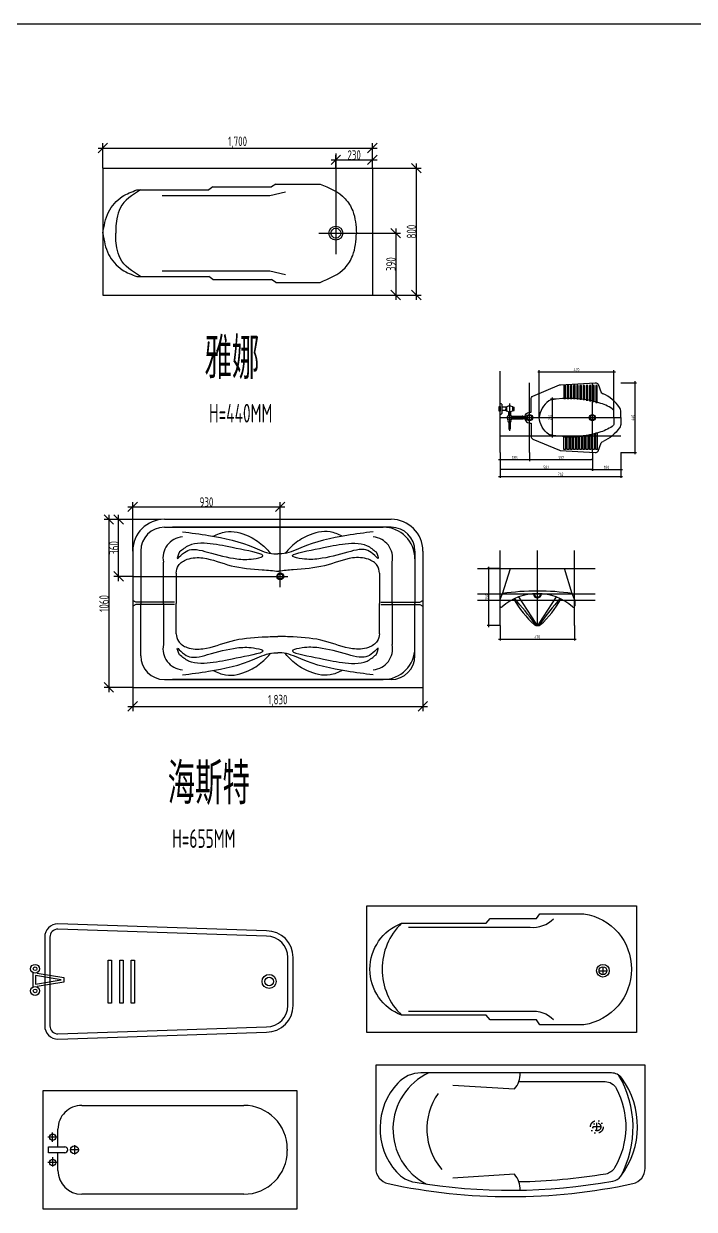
# Model space of a CAD drawing. Extents: x -42728 to 99010, y -18674 to 47645.
# Drawn here: x 41426 to 45656, y 38834 to 46309 of the extents above; entities that cross this region are included whole.
import ezdxf

# ---------------------------------------------------------------- set-up
doc = ezdxf.new("R2010")
doc.units = 0
doc.header["$LTSCALE"] = 100
doc.header["$MEASUREMENT"] = 0
doc.linetypes.add('CENTER', pattern=[50.8, 31.75, -6.35, 6.35, -6.35])
doc.linetypes.add('DIVIDE', pattern=[1.25, 0.5, -0.25, 0, -0.25, 0, -0.25])
doc.layers.get('0').update_dxf_attribs({"linetype": 'CONTINUOUS'})
doc.layers.get('DEFPOINTS').update_dxf_attribs({"linetype": 'CONTINUOUS'})
for name, color, linetype in [('1', 1, 'CONTINUOUS'), ('3', 4, 'CONTINUOUS'), ('BATHTUB', 3, 'CONTINUOUS'), ('DOOR', 3, 'CONTINUOUS'), ('HATCH', 9, 'CONTINUOUS'), ('LAYER5', 8, 'CONTINUOUS'), ('SAN', 1, 'CONTINUOUS')]:
    doc.layers.add(name, color=color, linetype=linetype)
doc.styles.add('HZDF', font='archs.shx', dxfattribs={"width": 0.8, "bigfont": 'hzdf.shx'})
doc.styles.get("Standard").update_dxf_attribs({"font": 'ISOCP'})
doc.dimstyles.new('DS5', dxfattribs={"dimscale": 5, "dimtxt": 4, "dimasz": 1, "dimexe": 2, "dimexo": 0, "dimgap": 0.5, "dimtad": 1, "dimdec": 0, "dimzin": 0, "dimdsep": 46, "dimtxsty": 'HZDF', "dimblk1": 'DOT', "dimblk2": 'DOT', "dimsah": 1, "dimcen": -1, "dimdle": 2, "dimclrd": 3, "dimclre": 3, "dimclrt": 2, "dimadec": 0, "dimazin": 0, "dimtfac": 0.25, "dimtdec": 0, "dimtix": 1, "dimtmove": 2, "dimatfit": 3, "dimldrblk": 'DOT', "dimfxl": 1, "dimtolj": 1, "dimtzin": 0, "dimarcsym": 0})
doc.dimstyles.get("Standard").update_dxf_attribs({"dimtxt": 2.5, "dimasz": 2.5, "dimexe": 1.25, "dimexo": 0.625, "dimtad": 1, "dimdec": 4, "dimdsep": 46, "dimlunit": 6, "dimtxsty": 'Standard', "dimcen": 2.5, "dimadec": 0, "dimazin": 0, "dimtfac": 1, "dimtdec": 4, "dimtmove": 0, "dimatfit": 3, "dimfxl": 1, "dimtolj": 1, "dimtzin": 0, "dimarcsym": 0})

# ---------------------------------------------------------------- blocks, each defined once
blk = doc.blocks.new('A$C64412732')
at = {"layer": 'SAN', "color": 5}
for p, q in [((514.8, 1656.1), (211.6, 1656.1)), ((514.8, 1623.1), (211.6, 1623.1)), ((44, 1488.4), (0, 172.6)), ((77, 1488.4), (33, 172.6)), ((693.4, 172.6), (649.4, 1488.4)), ((726.4, 172.6), (682.4, 1488.4)), ((83.8, 121.8), (642.6, 121.8)), ((83.8, 88.8), (642.6, 88.8))]:
    blk.add_line(p, q, dxfattribs=at)
for points in [[(499.3, 654.7), (499.3, 633.5), (229.9, 633.5), (229.9, 654.7)], [(499.3, 584.6), (499.3, 563.4), (229.9, 563.4), (229.9, 584.6)], [(499.3, 510.3), (499.3, 489.1), (229.9, 489.1), (229.9, 510.3)], [(325.9, 30.5), (380, 30.5), (353, 193)]]:
    blk.add_lwpolyline(points, close=True, dxfattribs=at)
for points in [[(311, 41.9), (339, 209.6), (366.9, 209.6), (394.9, 41.9)], [(311, 14), (394.9, 14)]]:
    blk.add_lwpolyline(points, dxfattribs=at)
for centre, radius in [((363.2, 1504.5), 44.4), ((363.2, 1504.5), 27.9), ((283.1, 27.9), 27.9), ((283.1, 27.9), 11.4), ((422.8, 27.9), 27.9), ((422.8, 27.9), 11.4)]:
    blk.add_circle(centre, radius, dxfattribs=at)
for centre, radius, start, end in [((211.6, 1488.4), 167.6, 90, 180), ((514.8, 1488.4), 167.6, 360, 90), ((211.6, 1488.4), 134.6, 90, 180), ((514.8, 1488.4), 134.6, 360, 90), ((83.8, 172.6), 83.8, 180, 270), ((83.8, 172.6), 50.8, 180, 270), ((642.6, 172.6), 83.8, 270, 360), ((642.6, 172.6), 50.8, 270, 360)]:
    blk.add_arc(centre, radius, start, end, dxfattribs=at)
blk = doc.blocks.new('WC009')
at = {"linetype": 'ByBlock'}
for p, q in [((-305, -415), (-305, -365)), ((-280, -390), (-330, -390))]:
    blk.add_line(p, q, dxfattribs=at)
at = {"color": 2, "linetype": 'ByBlock'}
blk.add_lwpolyline([(-1700, 0), (-1700, -650.2, 0.353366), (-1621.1, -747.9, 0.106456), (-78.9, -747.9, 0.353366), (0, -650.2), (0, 0)], format="xyb", close=True, dxfattribs=at)
at = {"color": 3, "linetype": 'ByBlock'}
blk.add_lwpolyline([(-154.6, -701.7, 0.332317), (-148.3, -82.8, 0.239241), (-212.9, -50), (-1414.4, -50, 0.208415), (-1560.9, -113.8, 0.384809), (-1568.9, -674.4, 0.172537), (-1451.8, -739.7, 0.08677), (-204, -731.9, 0.187047), (-154.6, -701.7, 0.262165), (-165.7, -65.4)], format="xyb", dxfattribs=at)
at = {"color": 9, "linetype": 'ByBlock'}
for points in [[(-1364.9, -50, 0.62338), (-1380.2, -751, 0.62338)], [(-1213, -127.4), (-824.5, -151.2, 0.18711), (-788.8, -50.8)], [(-797.3, -104.3), (-253.2, -104.3, -0.278346), (-182.4, -147, -0.258924), (-193.3, -648.8, -0.222219), (-249.1, -687.3, -0.038223), (-796.8, -737.4)], [(-1306, -179, 0.343441), (-1283.6, -658.3, 0.343441)], [(-788.8, -789.5, 0.18711), (-824.5, -689.1), (-1213, -712.9)]]:
    blk.add_lwpolyline(points, format="xyb", dxfattribs=at)
at = {"layer": 'HATCH', "linetype": 'DIVIDE'}
for radius in [40, 25]:
    blk.add_circle((-305, -390), radius, dxfattribs=at)
blk = doc.blocks.new('WC001')
at = {"layer": '3'}
for p, q in [((-89.5, 79.9), (-29.5, 79.9)), ((-59.5, 45.4), (-59.5, 105.4)), ((-1540.2, -5), (-1540.2, 5)), ((-227.6, 0), (-167.6, 0)), ((-197.6, -30), (-197.6, 30)), ((-136.6, 18.9), (-33.2, 18.9)), ((-33.2, 18.9), (-33.2, -18.9)), ((-33.2, -18.9), (-136.6, -18.9)), ((-59.5, -49.9), (-59.5, -109.9)), ((-89.5, -79.9), (-29.5, -79.9))]:
    blk.add_line(p, q, dxfattribs=at)
blk.add_lwpolyline([(-1600, -375), (-1600, 375), (0, 375), (0, -375)], close=True, dxfattribs=at)
for centre, radius in [((-59.5, 79.9), 19.8), ((-197.6, 0), 25), ((-59.5, -79.9), 19.8)]:
    blk.add_circle(centre, radius, dxfattribs=at)
blk.add_arc((-136.6, 0), 18.9, 90, 270, dxfattribs=at)
at = {"layer": 'BATHTUB'}
for p, q in [((-1265.2, 280), (-243.6, 280)), ((-93.6, 130), (-93.6, 18.9)), ((-93.6, -18.9), (-93.6, -130)), ((-243.6, -280), (-1265.2, -280))]:
    blk.add_line(p, q, dxfattribs=at)
for centre, radius, start, end in [((-1265.2, 5), 275, 90, 180), ((-243.6, 130), 150, 0, 90), ((-1265.2, -5), 275, 180, 270), ((-243.6, -130), 150, 270, 0)]:
    blk.add_arc(centre, radius, start, end, dxfattribs=at)
blk = doc.blocks.new('WC008')
for p, q in [((-235.8, 390), (-185.8, 390)), ((-210.8, 415), (-210.8, 365))]:
    blk.add_line(p, q)
at = {"color": 2}
blk.add_lwpolyline([(-1700, 0), (-1700, 800), (0, 800), (0, 0)], close=True, dxfattribs=at)
at = {"color": 3}
blk.add_lwpolyline([(-1480.8, 690), (-947.3, 690), (-921.9, 720), (-629.2, 720), (-608.9, 750), (-330.8, 750, -0.857143), (-330.8, 50), (-608.9, 50), (-629.2, 80), (-921.9, 80), (-947.3, 110), (-1480.8, 110, -0.689655), (-1480.8, 690, 0.425535), (-1480.8, 110)], format="xyb", dxfattribs=at)
at = {"color": 9, "linetype": 'ByBlock'}
for points in [[(-1437.3, 664.9), (-670.7, 664.9, 0.22722), (-523, 717.9)], [(-1437.3, 135.1), (-670.7, 135.1, -0.22722), (-523, 82.1)]]:
    blk.add_lwpolyline(points, format="xyb", dxfattribs=at)
at = {"layer": 'HATCH'}
for radius in [40, 25]:
    blk.add_circle((-210.8, 390), radius, dxfattribs=at)
blk = doc.blocks.new('_OBLIQUE')
at = {"color": 0, "linetype": 'ByBlock'}
blk.add_line((-0.5, -0.5), (0.5, 0.5), dxfattribs=at)
blk = doc.blocks.new('*D405')
at = {"color": 3, "linetype": 'ByBlock', "transparency": 16777216}
for p, q in [((-27381.9, 14079.2), (-27414.8, 14079.2)), ((-27404.8, 14089.2), (-27404.8, 13837.3)), ((-27381.9, 13847.3), (-27414.8, 13847.3))]:
    blk.add_line(p, q, dxfattribs=at)
at = {"layer": 'DEFPOINTS', "color": 0, "linetype": 'ByBlock', "transparency": 16777216}
for p in [(-27381.9, 14079.2), (-27404.8, 13847.3), (-27381.9, 13847.3)]:
    blk.add_point(p, dxfattribs=at)
at = {"color": 3, "linetype": 'ByBlock', "transparency": 16777216, "xscale": 5, "yscale": 5, "zscale": 5}
for p, rotation in [((-27404.8, 14079.2), 90), ((-27404.8, 13847.3), 270)]:
    blk.add_blockref('_OBLIQUE', p, dxfattribs=dict(at, rotation=rotation))
at = {"color": 2, "linetype": 'ByBlock', "transparency": 16777216, "insert": (-27417.7, 13963.3), "char_height": 20, "attachment_point": 5, "rotation": 90, "style": 'HZDF'}
blk.add_mtext('\\A1;232', dxfattribs=at)
blk = doc.blocks.new('_DOT')
at = {"color": 0, "linetype": 'ByBlock'}
blk.add_line((-0.5, 0), (-1, 0), dxfattribs=at)
at = {"color": 0, "linetype": 'ByBlock', "const_width": 0.5}
blk.add_lwpolyline([(-0.25, 0, 1), (0.25, 0, 1)], format="xyb", close=True, dxfattribs=at)
blk = doc.blocks.new('*D403')
at = {"color": 3, "linetype": 'ByBlock', "transparency": 16777216}
for p, q in [((-26970.4, 14182.3), (-26872.3, 14182.3)), ((-26882.3, 14192.3), (-26882.3, 13732.3)), ((-26970.4, 13742.3), (-26872.3, 13742.3))]:
    blk.add_line(p, q, dxfattribs=at)
at = {"layer": 'DEFPOINTS', "color": 0, "linetype": 'ByBlock', "transparency": 16777216}
for p in [(-26970.4, 14182.3), (-26970.4, 13742.3), (-26882.3, 13742.3)]:
    blk.add_point(p, dxfattribs=at)
at = {"color": 3, "linetype": 'ByBlock', "transparency": 16777216, "xscale": 5, "yscale": 5, "zscale": 5}
for p, rotation in [((-26882.3, 14182.3), 90), ((-26882.3, 13742.3), 270)]:
    blk.add_blockref('_OBLIQUE', p, dxfattribs=dict(at, rotation=rotation))
at = {"color": 2, "linetype": 'ByBlock', "transparency": 16777216, "insert": (-26895.6, 13962.3), "char_height": 20, "attachment_point": 5, "rotation": 90, "style": 'HZDF'}
blk.add_mtext('\\A1;440', dxfattribs=at)
blk = doc.blocks.new('*D408')
at = {"color": 3, "linetype": 'ByBlock', "transparency": 16777216}
for p, q in [((-30687.7, 13010.6), (-30770.3, 13010.6)), ((-30760.3, 13020.6), (-30760.3, 12640.6)), ((-30687.7, 12650.6), (-30770.3, 12650.6))]:
    blk.add_line(p, q, dxfattribs=at)
at = {"layer": 'DEFPOINTS', "color": 0, "linetype": 'ByBlock', "transparency": 16777216}
for p in [(-30687.7, 13010.6), (-30760.3, 12650.6), (-30687.7, 12650.6)]:
    blk.add_point(p, dxfattribs=at)
at = {"color": 3, "linetype": 'ByBlock', "transparency": 16777216, "xscale": 5, "yscale": 5, "zscale": 5}
for p, rotation in [((-30760.3, 13010.6), 90), ((-30760.3, 12650.6), 270)]:
    blk.add_blockref('_OBLIQUE', p, dxfattribs=dict(at, rotation=rotation))
at = {"color": 2, "linetype": 'ByBlock', "transparency": 16777216, "insert": (-30772.8, 12830.6), "char_height": 20, "attachment_point": 5, "rotation": 90, "style": 'HZDF'}
blk.add_mtext('\\A1;360', dxfattribs=at)
blk = doc.blocks.new('*D407')
at = {"color": 3, "linetype": 'ByBlock', "transparency": 16777216}
for p, q in [((-30687.7, 12650.6), (-30687.7, 12556.5)), ((-30217.7, 12650.6), (-30217.7, 12556.5)), ((-30697.7, 12566.5), (-30207.7, 12566.5))]:
    blk.add_line(p, q, dxfattribs=at)
at = {"layer": 'DEFPOINTS', "color": 0, "linetype": 'ByBlock', "transparency": 16777216}
for p in [(-30687.7, 12650.6), (-30217.7, 12650.6), (-30217.7, 12566.5)]:
    blk.add_point(p, dxfattribs=at)
at = {"color": 3, "linetype": 'ByBlock', "transparency": 16777216, "xscale": 5, "yscale": 5, "zscale": 5, "rotation": 180}
blk.add_blockref('_OBLIQUE', (-30687.7, 12566.5), dxfattribs=at)
at = {"color": 3, "linetype": 'ByBlock', "transparency": 16777216, "xscale": 5, "yscale": 5, "zscale": 5}
blk.add_blockref('_OBLIQUE', (-30217.7, 12566.5), dxfattribs=at)
at = {"color": 2, "linetype": 'ByBlock', "transparency": 16777216, "insert": (-30452.7, 12579.8), "char_height": 20, "attachment_point": 5, "style": 'HZDF'}
blk.add_mtext('\\A1;470', dxfattribs=at)
blk = doc.blocks.new('*D802')
at = {"color": 3, "linetype": 'ByBlock', "transparency": 16777216}
for p, q in [((1454.5, 1286.7), (1454.5, 1232.2)), ((1062.5, 1242.2), (1449.5, 1242.2))]:
    blk.add_line(p, q, dxfattribs=at)
at = {"layer": 'DEFPOINTS', "color": 0, "linetype": 'ByBlock', "transparency": 16777216}
for p in [(1057.5, 1286.7), (1454.5, 1286.7), (1454.5, 1242.2)]:
    blk.add_point(p, dxfattribs=at)
at = {"color": 3, "linetype": 'ByBlock', "transparency": 16777216, "xscale": 5, "yscale": 5, "zscale": 5, "rotation": 180}
blk.add_blockref('_DOT', (1057.5, 1242.2), dxfattribs=at)
at = {"color": 3, "linetype": 'ByBlock', "transparency": 16777216, "xscale": 5, "yscale": 5, "zscale": 5}
blk.add_blockref('_DOT', (1454.5, 1242.2), dxfattribs=at)
at = {"color": 2, "linetype": 'ByBlock', "transparency": 16777216, "insert": (1256, 1254.7), "char_height": 20, "attachment_point": 5, "style": 'HZDF'}
blk.add_mtext('\\A1;397', dxfattribs=at)
blk = doc.blocks.new('*D404')
at = {"color": 3, "linetype": 'ByBlock', "transparency": 16777216}
for p, q in [((-27742.4, 13697.8), (-27537.4, 13697.8)), ((-27732.4, 13742.3), (-27732.4, 13687.8)), ((-27547.4, 13742.3), (-27547.4, 13687.8))]:
    blk.add_line(p, q, dxfattribs=at)
at = {"layer": 'DEFPOINTS', "color": 0, "linetype": 'ByBlock', "transparency": 16777216}
for p in [(-27732.4, 13742.3), (-27547.4, 13742.3), (-27547.4, 13697.8)]:
    blk.add_point(p, dxfattribs=at)
at = {"color": 3, "linetype": 'ByBlock', "transparency": 16777216, "xscale": 5, "yscale": 5, "zscale": 5, "rotation": 180}
blk.add_blockref('_OBLIQUE', (-27732.4, 13697.8), dxfattribs=at)
at = {"color": 3, "linetype": 'ByBlock', "transparency": 16777216, "xscale": 5, "yscale": 5, "zscale": 5}
blk.add_blockref('_OBLIQUE', (-27547.4, 13697.8), dxfattribs=at)
at = {"color": 2, "linetype": 'ByBlock', "transparency": 16777216, "insert": (-27639.9, 13710.3), "char_height": 20, "attachment_point": 5, "style": 'HZDF'}
blk.add_mtext('\\A1;185', dxfattribs=at)
blk = doc.blocks.new('*D803')
at = {"color": 3, "linetype": 'ByBlock', "transparency": 16777216}
for p, q in [((872.5, 1286.7), (872.5, 1170.6)), ((1449.5, 1180.6), (877.5, 1180.6))]:
    blk.add_line(p, q, dxfattribs=at)
at = {"layer": 'DEFPOINTS', "color": 0, "linetype": 'ByBlock', "transparency": 16777216}
for p in [(872.5, 1286.7), (1454.5, 1286.7), (872.5, 1180.6)]:
    blk.add_point(p, dxfattribs=at)
at = {"color": 3, "linetype": 'ByBlock', "transparency": 16777216, "xscale": 5, "yscale": 5, "zscale": 5, "rotation": 180}
blk.add_blockref('_DOT', (872.5, 1180.6), dxfattribs=at)
at = {"color": 3, "linetype": 'ByBlock', "transparency": 16777216, "xscale": 5, "yscale": 5, "zscale": 5}
blk.add_blockref('_DOT', (1454.5, 1180.6), dxfattribs=at)
at = {"color": 2, "linetype": 'ByBlock', "transparency": 16777216, "insert": (1163.5, 1193.1), "char_height": 20, "attachment_point": 5, "style": 'HZDF'}
blk.add_mtext('\\A1;582', dxfattribs=at)
blk = doc.blocks.new('*D402')
at = {"color": 3, "linetype": 'ByBlock', "transparency": 16777216}
for p, q in [((-27150.4, 13742.3), (-27150.4, 13626.2)), ((-26970.4, 13742.3), (-26970.4, 13626.2)), ((-27160.4, 13636.2), (-26960.4, 13636.2))]:
    blk.add_line(p, q, dxfattribs=at)
at = {"layer": 'DEFPOINTS', "color": 0, "linetype": 'ByBlock', "transparency": 16777216}
for p in [(-27150.4, 13742.3), (-26970.4, 13742.3), (-26970.4, 13636.2)]:
    blk.add_point(p, dxfattribs=at)
at = {"color": 3, "linetype": 'ByBlock', "transparency": 16777216, "xscale": 5, "yscale": 5, "zscale": 5, "rotation": 180}
blk.add_blockref('_OBLIQUE', (-27150.4, 13636.2), dxfattribs=at)
at = {"color": 3, "linetype": 'ByBlock', "transparency": 16777216, "xscale": 5, "yscale": 5, "zscale": 5}
blk.add_blockref('_OBLIQUE', (-26970.4, 13636.2), dxfattribs=at)
at = {"color": 2, "linetype": 'ByBlock', "transparency": 16777216, "insert": (-27060.4, 13648.7), "char_height": 20, "attachment_point": 5, "style": 'HZDF'}
blk.add_mtext('\\A1;180', dxfattribs=at)
blk = doc.blocks.new('*D401')
at = {"color": 3, "linetype": 'ByBlock', "transparency": 16777216}
for p, q in [((-27732.4, 13742.3), (-27732.4, 13581.8)), ((-26970.4, 13742.3), (-26970.4, 13581.8)), ((-27742.4, 13591.8), (-26960.4, 13591.8))]:
    blk.add_line(p, q, dxfattribs=at)
at = {"layer": 'DEFPOINTS', "color": 0, "linetype": 'ByBlock', "transparency": 16777216}
for p in [(-27732.4, 13742.3), (-26970.4, 13742.3), (-26970.4, 13591.8)]:
    blk.add_point(p, dxfattribs=at)
at = {"color": 3, "linetype": 'ByBlock', "transparency": 16777216, "xscale": 5, "yscale": 5, "zscale": 5, "rotation": 180}
blk.add_blockref('_OBLIQUE', (-27732.4, 13591.8), dxfattribs=at)
at = {"color": 3, "linetype": 'ByBlock', "transparency": 16777216, "xscale": 5, "yscale": 5, "zscale": 5}
blk.add_blockref('_OBLIQUE', (-26970.4, 13591.8), dxfattribs=at)
at = {"color": 2, "linetype": 'ByBlock', "transparency": 16777216, "insert": (-27351.4, 13605.1), "char_height": 20, "attachment_point": 5, "style": 'HZDF'}
blk.add_mtext('\\A1;762', dxfattribs=at)
blk = doc.blocks.new('*D406')
at = {"color": 3, "linetype": 'ByBlock', "transparency": 16777216}
for p, q in [((-27506.5, 14251.2), (-27016.5, 14251.2)), ((-27496.5, 13962.3), (-27496.5, 14261.2)), ((-27026.5, 13962.3), (-27026.5, 14261.2))]:
    blk.add_line(p, q, dxfattribs=at)
at = {"layer": 'DEFPOINTS', "color": 0, "linetype": 'ByBlock', "transparency": 16777216}
for p in [(-27026.5, 14251.2), (-27496.5, 13962.3), (-27026.5, 13962.3)]:
    blk.add_point(p, dxfattribs=at)
at = {"color": 3, "linetype": 'ByBlock', "transparency": 16777216, "xscale": 5, "yscale": 5, "zscale": 5, "rotation": 180}
blk.add_blockref('_OBLIQUE', (-27496.5, 14251.2), dxfattribs=at)
at = {"color": 3, "linetype": 'ByBlock', "transparency": 16777216, "xscale": 5, "yscale": 5, "zscale": 5}
blk.add_blockref('_OBLIQUE', (-27026.5, 14251.2), dxfattribs=at)
at = {"color": 2, "linetype": 'ByBlock', "transparency": 16777216, "insert": (-27261.5, 14264.5), "char_height": 20, "attachment_point": 5, "style": 'HZDF'}
blk.add_mtext('\\A1;470', dxfattribs=at)
blk = doc.blocks.new('*D1718')
at = {"color": 3, "linetype": 'ByBlock', "transparency": 16777216}
for p, q in [((194.1, 2178.4), (1184.1, 2178.4)), ((224.1, 2098.2), (224.1, 2208.4)), ((1154.1, 2099.5), (1154.1, 2208.4))]:
    blk.add_line(p, q, dxfattribs=at)
at = {"layer": 'DEFPOINTS', "color": 0, "linetype": 'ByBlock', "transparency": 16777216}
for p in [(1154.1, 2178.4), (224.1, 2098.2), (1154.1, 2099.5)]:
    blk.add_point(p, dxfattribs=at)
at = {"color": 3, "linetype": 'ByBlock', "transparency": 16777216, "xscale": 60, "yscale": 60, "zscale": 60, "rotation": 180}
blk.add_blockref('_OBLIQUE', (224.1, 2178.4), dxfattribs=at)
at = {"color": 3, "linetype": 'ByBlock', "transparency": 16777216, "xscale": 60, "yscale": 60, "zscale": 60}
blk.add_blockref('_OBLIQUE', (1154.1, 2178.4), dxfattribs=at)
at = {"color": 2, "linetype": 'ByBlock', "transparency": 16777216, "insert": (689.1, 2208.4), "char_height": 60, "attachment_point": 5, "style": 'HZDF'}
blk.add_mtext('\\A1;930', dxfattribs=at)
blk = doc.blocks.new('*D1719')
at = {"color": 3, "linetype": 'ByBlock', "transparency": 16777216}
for p, q in [((224.1, 2098.2), (105, 2098.2)), ((135, 1709.5), (135, 2128.2)), ((224.1, 1739.5), (105, 1739.5))]:
    blk.add_line(p, q, dxfattribs=at)
at = {"layer": 'DEFPOINTS', "color": 0, "linetype": 'ByBlock', "transparency": 16777216}
for p in [(135, 2098.2), (224.1, 2098.2), (224.1, 1739.5)]:
    blk.add_point(p, dxfattribs=at)
at = {"color": 3, "linetype": 'ByBlock', "transparency": 16777216, "xscale": 60, "yscale": 60, "zscale": 60}
for p, rotation in [((135, 2098.2), 90), ((135, 1739.5), 270)]:
    blk.add_blockref('_OBLIQUE', p, dxfattribs=dict(at, rotation=rotation))
at = {"color": 2, "linetype": 'ByBlock', "transparency": 16777216, "insert": (105, 1918.9), "char_height": 60, "attachment_point": 5, "rotation": 90, "style": 'HZDF'}
blk.add_mtext('\\A1;360', dxfattribs=at)
blk = doc.blocks.new('*D1720')
at = {"color": 3, "linetype": 'ByBlock', "transparency": 16777216}
for p, q in [((224.1, 2098.2), (43, 2098.2)), ((73, 2128.2), (73, 1009.5)), ((224.1, 1039.5), (43, 1039.5))]:
    blk.add_line(p, q, dxfattribs=at)
at = {"layer": 'DEFPOINTS', "color": 0, "linetype": 'ByBlock', "transparency": 16777216}
for p in [(224.1, 2098.2), (73, 1039.5), (224.1, 1039.5)]:
    blk.add_point(p, dxfattribs=at)
at = {"color": 3, "linetype": 'ByBlock', "transparency": 16777216, "xscale": 60, "yscale": 60, "zscale": 60}
for p, rotation in [((73, 2098.2), 90), ((73, 1039.5), 270)]:
    blk.add_blockref('_OBLIQUE', p, dxfattribs=dict(at, rotation=rotation))
at = {"color": 2, "linetype": 'ByBlock', "transparency": 16777216, "insert": (43, 1568.9), "char_height": 60, "attachment_point": 5, "rotation": 90, "style": 'HZDF'}
blk.add_mtext('\\A1;1060', dxfattribs=at)
blk = doc.blocks.new('*D1721')
at = {"color": 3, "linetype": 'ByBlock', "transparency": 16777216}
for p, q in [((224.1, 1039.5), (224.1, 890.1)), ((2054.1, 1039.5), (2054.1, 890.1)), ((194.1, 920.1), (2084.1, 920.1))]:
    blk.add_line(p, q, dxfattribs=at)
at = {"layer": 'DEFPOINTS', "color": 0, "linetype": 'ByBlock', "transparency": 16777216}
for p in [(224.1, 1039.5), (2054.1, 1039.5), (2054.1, 920.1)]:
    blk.add_point(p, dxfattribs=at)
at = {"color": 3, "linetype": 'ByBlock', "transparency": 16777216, "xscale": 60, "yscale": 60, "zscale": 60, "rotation": 180}
blk.add_blockref('_OBLIQUE', (224.1, 920.1), dxfattribs=at)
at = {"color": 3, "linetype": 'ByBlock', "transparency": 16777216, "xscale": 60, "yscale": 60, "zscale": 60}
blk.add_blockref('_OBLIQUE', (2054.1, 920.1), dxfattribs=at)
at = {"color": 2, "linetype": 'ByBlock', "transparency": 16777216, "insert": (1139.1, 955.8), "char_height": 60, "attachment_point": 5, "style": 'HZDF'}
blk.add_mtext('\\A1;1,830', dxfattribs=at)
blk = doc.blocks.new('*D1725')
at = {"color": 3, "linetype": 'ByBlock', "transparency": 16777216}
for p, q in [((2007, 1661.6), (2007, 801.6)), ((1730, 1631.6), (2037, 1631.6)), ((1730, 831.6), (2037, 831.6))]:
    blk.add_line(p, q, dxfattribs=at)
at = {"layer": 'DEFPOINTS', "color": 0, "linetype": 'ByBlock', "transparency": 16777216}
for p in [(1730, 1631.6), (1730, 831.6), (2007, 831.6)]:
    blk.add_point(p, dxfattribs=at)
at = {"color": 3, "linetype": 'ByBlock', "transparency": 16777216, "xscale": 60, "yscale": 60, "zscale": 60}
for p, rotation in [((2007, 1631.6), 90), ((2007, 831.6), 270)]:
    blk.add_blockref('_OBLIQUE', p, dxfattribs=dict(at, rotation=rotation))
at = {"color": 2, "linetype": 'ByBlock', "transparency": 16777216, "insert": (1977, 1231.6), "char_height": 60, "attachment_point": 5, "rotation": 90, "style": 'HZDF'}
blk.add_mtext('\\A1;800', dxfattribs=at)
blk = doc.blocks.new('*D1726')
at = {"color": 3, "linetype": 'ByBlock', "transparency": 16777216}
for p, q in [((1786, 1221.6), (1907.2, 1221.6)), ((1877.2, 1251.6), (1877.2, 801.6)), ((1730, 831.6), (1907.2, 831.6))]:
    blk.add_line(p, q, dxfattribs=at)
at = {"layer": 'DEFPOINTS', "color": 0, "linetype": 'ByBlock', "transparency": 16777216}
for p in [(1786, 1221.6), (1730, 831.6), (1877.2, 831.6)]:
    blk.add_point(p, dxfattribs=at)
at = {"color": 3, "linetype": 'ByBlock', "transparency": 16777216, "xscale": 60, "yscale": 60, "zscale": 60}
for p, rotation in [((1877.2, 1221.6), 90), ((1877.2, 831.6), 270)]:
    blk.add_blockref('_OBLIQUE', p, dxfattribs=dict(at, rotation=rotation))
at = {"color": 2, "linetype": 'ByBlock', "transparency": 16777216, "insert": (1847.2, 1026.6), "char_height": 60, "attachment_point": 5, "rotation": 90, "style": 'HZDF'}
blk.add_mtext('\\A1;390', dxfattribs=at)
blk = doc.blocks.new('*D1727')
at = {"color": 3, "linetype": 'ByBlock', "transparency": 16777216}
for p, q in [((1470, 1684.5), (1760, 1684.5)), ((1500, 1631.6), (1500, 1714.5)), ((1730, 1631.6), (1730, 1714.5))]:
    blk.add_line(p, q, dxfattribs=at)
at = {"layer": 'DEFPOINTS', "color": 0, "linetype": 'ByBlock', "transparency": 16777216}
for p in [(1730, 1684.5), (1500, 1631.6), (1730, 1631.6)]:
    blk.add_point(p, dxfattribs=at)
at = {"color": 3, "linetype": 'ByBlock', "transparency": 16777216, "xscale": 60, "yscale": 60, "zscale": 60, "rotation": 180}
blk.add_blockref('_OBLIQUE', (1500, 1684.5), dxfattribs=at)
at = {"color": 3, "linetype": 'ByBlock', "transparency": 16777216, "xscale": 60, "yscale": 60, "zscale": 60}
blk.add_blockref('_OBLIQUE', (1730, 1684.5), dxfattribs=at)
at = {"color": 2, "linetype": 'ByBlock', "transparency": 16777216, "insert": (1615, 1714.5), "char_height": 60, "attachment_point": 5, "style": 'HZDF'}
blk.add_mtext('\\A1;230', dxfattribs=at)
blk = doc.blocks.new('*D1728')
at = {"color": 3, "linetype": 'ByBlock', "transparency": 16777216}
for p, q in [((0, 1758.5), (1760, 1758.5)), ((30, 1631.6), (30, 1788.5)), ((1730, 1631.6), (1730, 1788.5))]:
    blk.add_line(p, q, dxfattribs=at)
at = {"layer": 'DEFPOINTS', "color": 0, "linetype": 'ByBlock', "transparency": 16777216}
for p in [(1730, 1758.5), (30, 1631.6), (1730, 1631.6)]:
    blk.add_point(p, dxfattribs=at)
at = {"color": 3, "linetype": 'ByBlock', "transparency": 16777216, "xscale": 60, "yscale": 60, "zscale": 60, "rotation": 180}
blk.add_blockref('_OBLIQUE', (30, 1758.5), dxfattribs=at)
at = {"color": 3, "linetype": 'ByBlock', "transparency": 16777216, "xscale": 60, "yscale": 60, "zscale": 60}
blk.add_blockref('_OBLIQUE', (1730, 1758.5), dxfattribs=at)
at = {"color": 2, "linetype": 'ByBlock', "transparency": 16777216, "insert": (880, 1794.2), "char_height": 60, "attachment_point": 5, "style": 'HZDF'}
blk.add_mtext('\\A1;1,700', dxfattribs=at)
blk = doc.blocks.new('TK2')
at = {"color": 2}
for p, q in [((872.5, 1286.7), (872.5, 1799)), ((872.5, 1527.1), (872.5, 1596.2)), ((883.6, 1591), (883.6, 1532.3)), ((909.8, 1572.6), (883.6, 1572.6)), ((911.1, 1574.6), (914.2, 1574.6)), ((914.2, 1548.7), (914.2, 1574.6)), ((931.9, 1596.8), (931.9, 1423.9)), ((951.7, 1574.6), (949.6, 1574.6)), ((949.6, 1574.6), (949.6, 1548.7)), ((952.9, 1572.6), (961.8, 1572.6)), ((961.8, 1550.8), (961.8, 1572.6)), ((909.8, 1550.8), (883.6, 1550.8)), ((911.1, 1548.7), (914.2, 1548.7)), ((925, 1545.5), (925, 1520)), ((938.8, 1545.5), (938.8, 1520)), ((944.4, 1515), (1018.4, 1515)), ((944.4, 1498.4), (1018.4, 1498.4)), ((951.7, 1548.7), (949.6, 1548.7)), ((952.9, 1550.8), (961.8, 1550.8)), ((1018.4, 1515), (1042.8, 1509.8)), ((1018.4, 1498.4), (1042.8, 1503.6)), ((927.6, 1476.8), (927.6, 1434.4)), ((927.6, 1434.4), (936.2, 1434.4)), ((936.2, 1476.8), (936.2, 1434.4)), ((887.2, 395), (936.9, 555)), ((936.9, 555), (1278.1, 555)), ((1327.7, 395), (1278.1, 555)), ((871.2, 355.2), (888.2, 397.4)), ((988.5, 376.3), (1098, 209.5)), ((1226.4, 376.3), (1117, 209.5)), ((1343.8, 355.2), (1326.8, 397.4)), ((1343.8, 355.2), (1326.8, 397.4)), ((871.2, 355.2), (871.2, 320.5)), ((1343.8, 355.2), (1343.8, 320.5)), ((1105.6, 195), (1107.5, 195)), ((1105.7, 200), (1109.2, 200)), ((1106.3, 205), (1108.6, 205)), ((1109.3, 195), (1107.5, 195))]:
    blk.add_line(p, q, dxfattribs=at)
at = {"color": 1, "linetype": 'CENTER'}
for p, q in [((1057.5, 1286.7), (1057.5, 1726.7)), ((1454.5, 1286.7), (1454.5, 1726.7)), ((872.5, 1506.7), (1634.5, 1506.7)), ((872.5, 1391.7), (1634.5, 1391.7)), ((872.5, 195), (872.5, 668.2)), ((1107.5, 195), (1107.5, 668.2)), ((1342.5, 195), (1342.5, 668.2)), ((730.7, 555), (1472.6, 555)), ((730.7, 395), (1472.6, 395)), ((730.7, 355), (1472.6, 355))]:
    blk.add_line(p, q, dxfattribs=at)
at = {"color": 2}
for points in [[(1027.3, 1506.7, -0.452866), (1067.3, 1540.8), (1067.3, 1623.6, -0.30181), (1079.5, 1642), (1247.1, 1712.6, -0.086096), (1253.8, 1714.1), (1472.7, 1726.1, -0.254953), (1490, 1717.9), (1509.4, 1665.4, 0.200373), (1522.5, 1657.4, 0.200373)], [(1634.5, 1506.7), (1634.5, 1542.3, 0.151658), (1625.7, 1570.6, 0.135371), (1522.5, 1657.4)], [(1589.3, 1506.7), (1589.3, 1544.4, 0.263636), (1579.6, 1561.6, 0.095153), (1496, 1599.8, 0.126619), (1188, 1616.1, 0.102878), (1180.5, 1612.9, 0.223279), (1119.3, 1506.7, 0.223279)], [(1027.3, 1506.7, 0.452866), (1067.3, 1472.6), (1067.3, 1389.8, 0.30181), (1079.5, 1371.4), (1247.1, 1300.8, 0.086096), (1253.8, 1299.3), (1472.7, 1287.3, 0.254953), (1490, 1295.5), (1509.4, 1347.9, -0.200373), (1522.5, 1356, -0.200373)], [(1589.3, 1506.7), (1589.3, 1469, -0.263636), (1579.6, 1451.8, -0.095153), (1496, 1413.6, -0.126619), (1188, 1397.3, -0.102878), (1180.5, 1400.5, -0.223279), (1119.3, 1506.7, -0.223279)], [(1634.5, 1506.7), (1634.5, 1471.1, -0.151658), (1625.7, 1442.8, -0.135371), (1522.5, 1356)]]:
    blk.add_lwpolyline(points, format="xyb", dxfattribs=at)
at = {"color": 9}
for points in [[(1275.3, 1628.3), (1284.8, 1628.3), (1284.8, 1708.5), (1275.3, 1708.5)], [(1295.3, 1628.2), (1304.8, 1628.2), (1304.8, 1708.5), (1295.3, 1708.5)], [(1315.3, 1628.2), (1324.8, 1628.2), (1324.8, 1708.5), (1315.3, 1708.5)], [(1335.3, 1627.4), (1344.8, 1627.4), (1344.8, 1708.5), (1335.3, 1708.5)], [(1355.3, 1625.9), (1364.8, 1625.9), (1364.8, 1708.5), (1355.3, 1708.5)], [(1375.3, 1623.9), (1384.8, 1623.9), (1384.8, 1708.5), (1375.3, 1708.5)], [(1395.3, 1620.4), (1404.8, 1620.4), (1404.8, 1708.5), (1395.3, 1708.5)], [(1415.3, 1617.6), (1424.8, 1617.6), (1424.8, 1708.5), (1415.3, 1708.5)], [(1435.3, 1613.4), (1444.8, 1613.4), (1444.8, 1708.5), (1435.3, 1708.5)], [(1455.3, 1608.1), (1464.8, 1608.1), (1464.8, 1708.5), (1455.3, 1708.5)], [(1475.3, 1603.1), (1484.8, 1603.1), (1484.8, 1708.5), (1475.3, 1708.5)], [(1275.3, 1385.1), (1284.8, 1385.1), (1284.8, 1304.9), (1275.3, 1304.9)], [(1295.3, 1385.2), (1304.8, 1385.2), (1304.8, 1304.9), (1295.3, 1304.9)], [(1315.3, 1385.2), (1324.8, 1385.2), (1324.8, 1304.9), (1315.3, 1304.9)], [(1335.3, 1386), (1344.8, 1386), (1344.8, 1304.9), (1335.3, 1304.9)], [(1355.3, 1387.5), (1364.8, 1387.5), (1364.8, 1304.9), (1355.3, 1304.9)], [(1375.3, 1389.5), (1384.8, 1389.5), (1384.8, 1304.9), (1375.3, 1304.9)], [(1395.3, 1393), (1404.8, 1393), (1404.8, 1304.9), (1395.3, 1304.9)], [(1415.3, 1395.8), (1424.8, 1395.8), (1424.8, 1304.9), (1415.3, 1304.9)], [(1435.3, 1400), (1444.8, 1400), (1444.8, 1304.9), (1435.3, 1304.9)], [(1455.3, 1405.3), (1464.8, 1405.3), (1464.8, 1304.9), (1455.3, 1304.9)], [(1475.3, 1410.3), (1484.8, 1410.3), (1484.8, 1304.9), (1475.3, 1304.9)]]:
    blk.add_lwpolyline(points, close=True, dxfattribs=at)
at = {"color": 2}
for points in [[(866, 1577.8), (872.5, 1577.8), (872.5, 1546.8), (866, 1546.8)], [(1018.4, 1515), (1010.8, 1515), (1010.8, 1498.4), (1018.4, 1498.4)]]:
    blk.add_lwpolyline(points, close=True, dxfattribs=at)
for centre, radius in [((931.9, 1506.7), 15), ((931.9, 1506.7), 5), ((1057.5, 1506.7), 20), ((1057.5, 1506.7), 15), ((1454.5, 1506.7), 20), ((1454.5, 1506.7), 15)]:
    blk.add_circle(centre, radius, dxfattribs=at)
for centre, radius, start, end in [((869, 1574.2), 22.3, 49.10653, 80.9859), ((929.5, 1561.7), 22.5, 144.96431, 215.03569), ((931.9, 1542), 37.1, 61.50071, 118.49929), ((933.2, 1561.7), 22.5, 324.96431, 35.03569), ((869, 1549.1), 22.3, 279.0141, 310.89347), ((931.9, 1581.4), 37.1, 241.50071, 298.49929), ((936.5, 1490.9), 16.6, 159.98713, 237.8431), ((927.4, 1490.9), 16.6, 302.1569, 20.01287), ((963.8, 1508.3), 19.4, 355.22996, 20.22195), ((963.8, 1505.1), 19.4, 339.77805, 4.77004), ((969, 1508.3), 19.4, 355.22996, 20.22195), ((969, 1505.1), 19.4, 339.77805, 4.77004), ((1094.2, 91), 304.2, 87.49285, 133.15941), ((1107.5, -1086.8), 1500.3, 81.59462, 98.40538), ((1107.5, 395), 25.3, 180, 0), ((1107.5, 395), 20.3, 180, 0), ((1120.8, 91), 304.2, 46.84059, 92.50715), ((881, 321.3), 9.82, 184.57899, 301.39685), ((1523.3, 680.3), 647.5, 209.30491, 227.88047), ((-433.5, -877.7), 1870.7, 35.41559, 41.66706), ((2648.5, -877.7), 1870.7, 138.33294, 144.58441), ((691.7, 680.3), 647.5, 312.11953, 330.69509), ((1334, 321.3), 9.82, 238.60315, 355.42101), ((1105.6, 225), 30, 236.32219, 270), ((1105.7, 220), 20, 222.71321, 270), ((1106.3, 215), 10, 213.26725, 270), ((1108.6, 215), 10, 270, 326.73275), ((1109.2, 220), 20, 270, 317.28679), ((1109.3, 225), 30, 270, 303.67781)]:
    blk.add_arc(centre, radius, start, end, dxfattribs=at)
for base, p1, p2, picture, middle, set_off in [((1589.3, 1795.6), (1119.3, 1506.7), (1589.3, 1506.7), '*D406', (1354.3, 1808.9), (28615.8, -12455.6)), ((1057.5, 1242.2), (872.5, 1286.7), (1057.5, 1286.7), '*D404', (965, 1254.7), (28604.9, -12455.6)), ((1634.5, 1136.1), (872.5, 1286.7), (1634.5, 1286.7), '*D401', (1253.5, 1149.4), (28604.9, -12455.6)), ((1634.5, 1180.6), (1454.5, 1286.7), (1634.5, 1286.7), '*D402', (1544.5, 1193.1), (28604.9, -12455.6)), ((1342.5, 110.9), (872.5, 195), (1342.5, 195), '*D407', (1107.5, 124.2), (31560.2, -12455.6))]:
    dim = blk.add_linear_dim(base=base, p1=p1, p2=p2, dimstyle='DS5', dxfattribs=at)
    dim.commit()
    dim.dimension.update_dxf_attribs({"geometry": picture, "text_midpoint": middle, "insert": set_off})
for base, p1, p2, picture, middle, set_off in [((1722.6, 1286.7), (1634.5, 1726.7), (1634.5, 1286.7), '*D403', (1709.3, 1506.7), (28604.9, -12455.6)), ((1200.1, 1391.7), (1223, 1623.6), (1223, 1391.7), '*D405', (1187.2, 1507.6), (28604.9, -12455.6)), ((799.9, 195), (872.5, 555), (872.5, 195), '*D408', (787.4, 375), (31560.2, -12455.6))]:
    dim = blk.add_linear_dim(base=base, p1=p1, p2=p2, angle=90, dimstyle='DS5', dxfattribs=at)
    dim.commit()
    dim.dimension.update_dxf_attribs({"geometry": picture, "text_midpoint": middle, "insert": set_off})
for base, p1, p2, picture, middle in [((872.5, 1180.6), (1454.5, 1286.7), (872.5, 1286.7), '*D803', (1163.5, 1193.1)), ((1454.5, 1242.2), (1057.5, 1286.7), (1454.5, 1286.7), '*D802', (1256, 1254.7))]:
    dim = blk.add_linear_dim(base=base, p1=p1, p2=p2, dimstyle='DS5', override={"dimse1": 1}, dxfattribs=at)
    dim.commit()
    dim.dimension.update_dxf_attribs({"geometry": picture, "text_midpoint": middle})
blk = doc.blocks.new('A$C2B734209')
for p, q in [((401.1, 2098.2), (161, 2098.2)), ((224.1, 1899.5), (224.1, 2147.1)), ((424.1, 2099.5), (1854.1, 2099.5)), ((224.1, 1899.5), (224.1, 1039.5)), ((2054.1, 1899.5), (2054.1, 1039.5)), ((224.1, 1039.5), (2054.1, 1039.5))]:
    blk.add_line(p, q)
at = {"color": 9}
for p, q in [((1154.1, 1670.6), (1154.1, 2099.5)), ((424.1, 2049.5), (1804.1, 2049.5)), ((1854.1, 2049.5), (474.1, 2049.5)), ((274.1, 1899.5), (274.1, 1569.5)), ((2004.1, 1899.5), (2004.1, 1569.5)), ((417.2, 1569.5), (417.2, 1829.4)), ((1860.9, 1569.5), (1860.9, 1829.4)), ((2004.1, 1849.5), (2004.1, 1569.5)), ((224.1, 1739.5), (1202.3, 1739.5)), ((497.4, 1760.8), (497.4, 1569.5)), ((1780.8, 1760.8), (1780.8, 1569.5)), ((243.8, 1577.6), (224.1, 1587.3)), ((488.4, 1577.6), (243.8, 1577.6)), ((1789.8, 1577.6), (2034.4, 1577.6)), ((2034.4, 1577.6), (2054.1, 1587.3)), ((243.8, 1561.4), (224.1, 1551.8)), ((488.4, 1561.4), (243.8, 1561.4)), ((274.1, 1239.5), (274.1, 1569.5)), ((417.2, 1569.5), (417.2, 1309.6)), ((497.4, 1378.2), (497.4, 1569.5)), ((1780.8, 1378.2), (1780.8, 1569.5)), ((1789.8, 1561.4), (2034.4, 1561.4)), ((1860.9, 1569.5), (1860.9, 1309.6)), ((2004.1, 1239.5), (2004.1, 1569.5)), ((2004.1, 1289.5), (2004.1, 1569.5)), ((2034.4, 1561.4), (2054.1, 1551.8)), ((424.1, 1089.5), (1804.1, 1089.5)), ((1854.1, 1089.5), (474.1, 1089.5))]:
    blk.add_line(p, q, dxfattribs=at)
for radius in [21.6, 16.4]:
    blk.add_circle((1154.1, 1739.5), radius)
for centre, start, end in [((424.1, 1899.5), 90, 180), ((1854.1, 1899.5), 0, 90)]:
    blk.add_arc(centre, 200, start, end)
for centre, radius, start, end in [((424.1, 1899.5), 150, 90, 180), ((1804.1, 1849.5), 200, 0, 90), ((1854.1, 1899.5), 150, 0, 90), ((548.4, 1855.1), 133.7, 94.78379, 191.05157), ((1729.8, 1855.1), 133.7, 348.94843, 85.21621), ((548.4, 1284), 133.7, 168.94843, 265.21621), ((1729.8, 1284), 133.7, 274.78379, 11.05157), ((1804.1, 1289.5), 200, 270, 360), ((424.1, 1239.5), 150, 180, 270), ((1854.1, 1239.5), 150, 270, 0)]:
    blk.add_arc(centre, radius, start, end, dxfattribs=at)
for points in [[(537.3, 2020.7), (702.7, 1998), (994.7, 1920.2), (1114.7, 1881.3), (1139.1, 1881.3)], [(732.2, 1993.1), (809.8, 2020.7), (952.5, 1994.7), (1043.3, 1936.4), (1095.1, 1883.6)], [(1740.9, 2020.7), (1575.5, 1998), (1283.5, 1920.2), (1163.5, 1881.3), (1139.1, 1881.3)], [(1546, 1993.1), (1468.4, 2020.7), (1325.7, 1994.7), (1234.8, 1936.4), (1183.1, 1883.6)], [(519.4, 1893.5), (576.2, 1933.2), (731.9, 1942.9), (903.8, 1910.5), (1043.3, 1865.1), (985.5, 1850.2), (881.1, 1850.2), (696.7, 1892.2), (626.2, 1908.5), (538.9, 1881.9), (505.6, 1852.6), (519.4, 1893.5)], [(1758.8, 1893.5), (1702, 1933.2), (1546.3, 1942.9), (1374.3, 1910.5), (1234.8, 1865.1), (1292.6, 1850.2), (1397, 1850.2), (1581.4, 1892.2), (1652, 1908.5), (1739.3, 1881.9), (1772.6, 1852.6), (1758.8, 1893.5)], [(497.4, 1760.8), (512.3, 1808.3), (567.9, 1847.5), (666.9, 1855.7), (844.5, 1806.9), (1041.1, 1781.2), (1144.9, 1772.4)], [(1780.8, 1760.8), (1765.9, 1808.3), (1710.3, 1847.5), (1611.3, 1855.7), (1433.7, 1806.9), (1237, 1781.2), (1144.9, 1772.4)], [(497.4, 1378.2), (512.3, 1330.8), (567.9, 1291.5), (666.9, 1283.4), (844.5, 1332.1), (1041.1, 1357.9), (1139.1, 1361.5)], [(1780.8, 1378.2), (1765.9, 1330.8), (1710.3, 1291.5), (1611.3, 1283.4), (1433.7, 1332.1), (1237, 1357.9), (1139.1, 1361.5)], [(519.4, 1245.6), (576.2, 1205.9), (731.9, 1196.2), (903.8, 1228.6), (1043.3, 1273.9), (985.5, 1288.8), (881.1, 1288.8), (696.7, 1246.8), (626.2, 1230.5), (538.9, 1257.1), (505.6, 1286.4), (519.4, 1245.6)], [(1758.8, 1245.6), (1702, 1205.9), (1546.3, 1196.2), (1374.3, 1228.6), (1234.8, 1273.9), (1292.6, 1288.8), (1397, 1288.8), (1581.4, 1246.8), (1652, 1230.5), (1739.3, 1257.1), (1772.6, 1286.4), (1758.8, 1245.6)], [(537.3, 1118.4), (702.7, 1141.1), (994.7, 1218.8), (1114.7, 1257.7), (1139.1, 1257.7)], [(732.2, 1146), (809.8, 1118.4), (952.5, 1144.3), (1043.3, 1202.6), (1095.1, 1255.4)], [(1740.9, 1118.4), (1575.5, 1141.1), (1283.5, 1218.8), (1163.5, 1257.7), (1139.1, 1257.7)], [(1546, 1146), (1468.4, 1118.4), (1325.7, 1144.3), (1234.8, 1202.6), (1183.1, 1255.4)]]:
    blk.add_spline(points, degree=3, dxfattribs=at)
at = {"layer": 'DOOR', "color": 2, "style": 'HZDF', "width": 0.7}
for s, height, p in [('海斯特', 260, (444.5, 302.8)), ('H=655MM', 117.94, (472.8, 27.7))]:
    blk.add_text(s, height=height, dxfattribs=at).set_placement(p)
for base, p1, p2, picture, middle in [((1154.1, 2178.4), (224.1, 2098.2), (1154.1, 2099.5), '*D1718', (689.1, 2208.4)), ((2054.1, 920.1), (224.1, 1039.5), (2054.1, 1039.5), '*D1721', (1139.1, 955.8))]:
    dim = blk.add_linear_dim(base=base, p1=p1, p2=p2, dimstyle='Standard', override={"dimscale": 15, "dimtxt": 4, "dimasz": 4, "dimexe": 2, "dimexo": 0, "dimgap": 0, "dimdec": 0, "dimtxsty": 'HZDF', "dimblk1": 'OBLIQUE', "dimblk2": 'OBLIQUE', "dimsah": 1, "dimcen": -1, "dimdle": 2, "dimclrd": 3, "dimclre": 3, "dimclrt": 2, "dimtfac": 0.25, "dimtdec": 0, "dimtix": 1, "dimtmove": 2})
    dim.commit()
    dim.dimension.update_dxf_attribs({"geometry": picture, "text_midpoint": middle})
for base, p1, p2, text, picture, middle in [((73, 1039.5), (224.1, 2098.2), (224.1, 1039.5), '1060', '*D1720', (43, 1568.9)), ((135, 2098.2), (224.1, 1739.5), (224.1, 2098.2), '360', '*D1719', (105, 1918.9))]:
    dim = blk.add_linear_dim(base=base, p1=p1, p2=p2, angle=90, text=text, dimstyle='Standard', override={"dimscale": 15, "dimtxt": 4, "dimasz": 4, "dimexe": 2, "dimexo": 0, "dimgap": 0, "dimdec": 0, "dimtxsty": 'HZDF', "dimblk1": 'OBLIQUE', "dimblk2": 'OBLIQUE', "dimsah": 1, "dimcen": -1, "dimdle": 2, "dimclrd": 3, "dimclre": 3, "dimclrt": 2, "dimtfac": 0.25, "dimtdec": 0, "dimtix": 1, "dimtmove": 2})
    dim.commit()
    dim.dimension.update_dxf_attribs({"geometry": picture, "text_midpoint": middle})
blk = doc.blocks.new('A$C1CE31E15')
at = {"color": 9}
for p, q in [((1500, 1724.9), (1500, 1088.8)), ((404.7, 1459.6), (1083.3, 1459.6)), ((1083.3, 1459.6), (1183.1, 1482.5)), ((1392.9, 1221.6), (1817.2, 1221.6)), ((404.7, 983.6), (1083.3, 983.6)), ((1083.3, 983.6), (1183.1, 960.8))]:
    blk.add_line(p, q, dxfattribs=at)
for p, q in [((30, 1631.6), (30, 831.6)), ((30, 1631.6), (1730, 1631.6)), ((1730, 1631.6), (1730, 831.6)), ((724.5, 1513.2), (697.8, 1494.8)), ((724.5, 1513.2), (1094.2, 1513.2)), ((1120.8, 1531.6), (1094.2, 1513.2)), ((1120.8, 1531.6), (1400, 1531.6)), ((243.8, 1494.8), (697.8, 1494.8)), ((243.8, 948.4), (697.8, 948.4)), ((724.5, 930), (697.8, 948.4)), ((724.5, 930), (1094.2, 930)), ((1120.8, 911.6), (1094.2, 930)), ((1120.8, 911.6), (1400, 911.6)), ((30, 831.6), (1730, 831.6))]:
    blk.add_line(p, q)
for centre, radius in [((1500, 1221.6), 44), ((1499.7, 1222), 30.9)]:
    blk.add_circle(centre, radius)
for points in [[(1400, 1531.6), (1557.8, 1439.3), (1605.8, 1362.5), (1630, 1221.6)], [(30, 1221.6), (66.1, 1354.9), (152.6, 1452.2), (243.8, 1494.8)], [(30, 1221.6), (66.1, 1088.4), (152.6, 991.1), (243.8, 948.4)], [(1400, 911.6), (1557.8, 1004), (1605.8, 1080.8), (1630, 1221.6)]]:
    blk.add_spline(points, degree=3)
for points in [[(267.9, 1494.8), (139.7, 1379.7), (118.6, 1313.1), (111.7, 1254.5), (111.7, 1221.6)], [(267.9, 948.4), (139.7, 1063.6), (118.6, 1130.2), (111.7, 1188.8), (111.7, 1221.6)]]:
    blk.add_spline(points, degree=3, dxfattribs=at)
at = {"layer": 'DOOR', "color": 2, "style": 'HZDF', "width": 0.7}
for s, height, p in [('雅娜', 260, (671.1, 302.8)), ('H=440MM', 117.94, (699.4, 27.7))]:
    blk.add_text(s, height=height, dxfattribs=at).set_placement(p)
for base, p1, picture, middle in [((1730, 1758.5), (30, 1631.6), '*D1728', (880, 1794.2)), ((1730, 1684.5), (1500, 1631.6), '*D1727', (1615, 1714.5))]:
    dim = blk.add_linear_dim(base=base, p1=p1, p2=(1730, 1631.6), dimstyle='Standard', override={"dimscale": 15, "dimtxt": 4, "dimasz": 4, "dimexe": 2, "dimexo": 0, "dimgap": 0, "dimdec": 0, "dimtxsty": 'HZDF', "dimblk1": 'OBLIQUE', "dimblk2": 'OBLIQUE', "dimsah": 1, "dimcen": -1, "dimdle": 2, "dimclrd": 3, "dimclre": 3, "dimclrt": 2, "dimtfac": 0.25, "dimtdec": 0, "dimtix": 1, "dimtmove": 2})
    dim.commit()
    dim.dimension.update_dxf_attribs({"geometry": picture, "text_midpoint": middle})
for base, p1, picture, middle in [((2007, 831.6), (1730, 1631.6), '*D1725', (1977, 1231.6)), ((1877.2, 831.6), (1786, 1221.6), '*D1726', (1847.2, 1026.6))]:
    dim = blk.add_linear_dim(base=base, p1=p1, p2=(1730, 831.6), angle=90, dimstyle='Standard', override={"dimscale": 15, "dimtxt": 4, "dimasz": 4, "dimexe": 2, "dimexo": 0, "dimgap": 0, "dimdec": 0, "dimtxsty": 'HZDF', "dimblk1": 'OBLIQUE', "dimblk2": 'OBLIQUE', "dimsah": 1, "dimcen": -1, "dimdle": 2, "dimclrd": 3, "dimclre": 3, "dimclrt": 2, "dimtfac": 0.25, "dimtdec": 0, "dimtix": 1, "dimtmove": 2})
    dim.commit()
    dim.dimension.update_dxf_attribs({"geometry": picture, "text_midpoint": middle})

msp = doc.modelspace()

# ---------------------------------------------------------------- linework, layer by layer
msp.add_line((36455.69455, 46309.43498), (56448.48597, 46309.43498))

# ---------------------------------------------------------------- block references
for name, p in [('A$C1CE31E15', (41895.33611, 43766.835)), ('A$C2B734209', (41889.78265, 41085.02961)), ('WC008', (45290.87965, 39947.82936)), ('WC009', (45346.48815, 39743.71863))]:
    msp.add_blockref(name, p)
at = {"rotation": 180}
msp.add_blockref('WC001', (41548.61954, 39208.97965), dxfattribs=at)
at = {"layer": '1'}
msp.add_blockref('TK2', (43558.84025, 42318.93578), dxfattribs=at)
at = {"layer": 'LAYER5', "color": 8, "rotation": 270}
msp.add_blockref('A$C64412732', (41469.80977, 40633.62794), dxfattribs=at)

doc.saveas('drawing.dxf')
